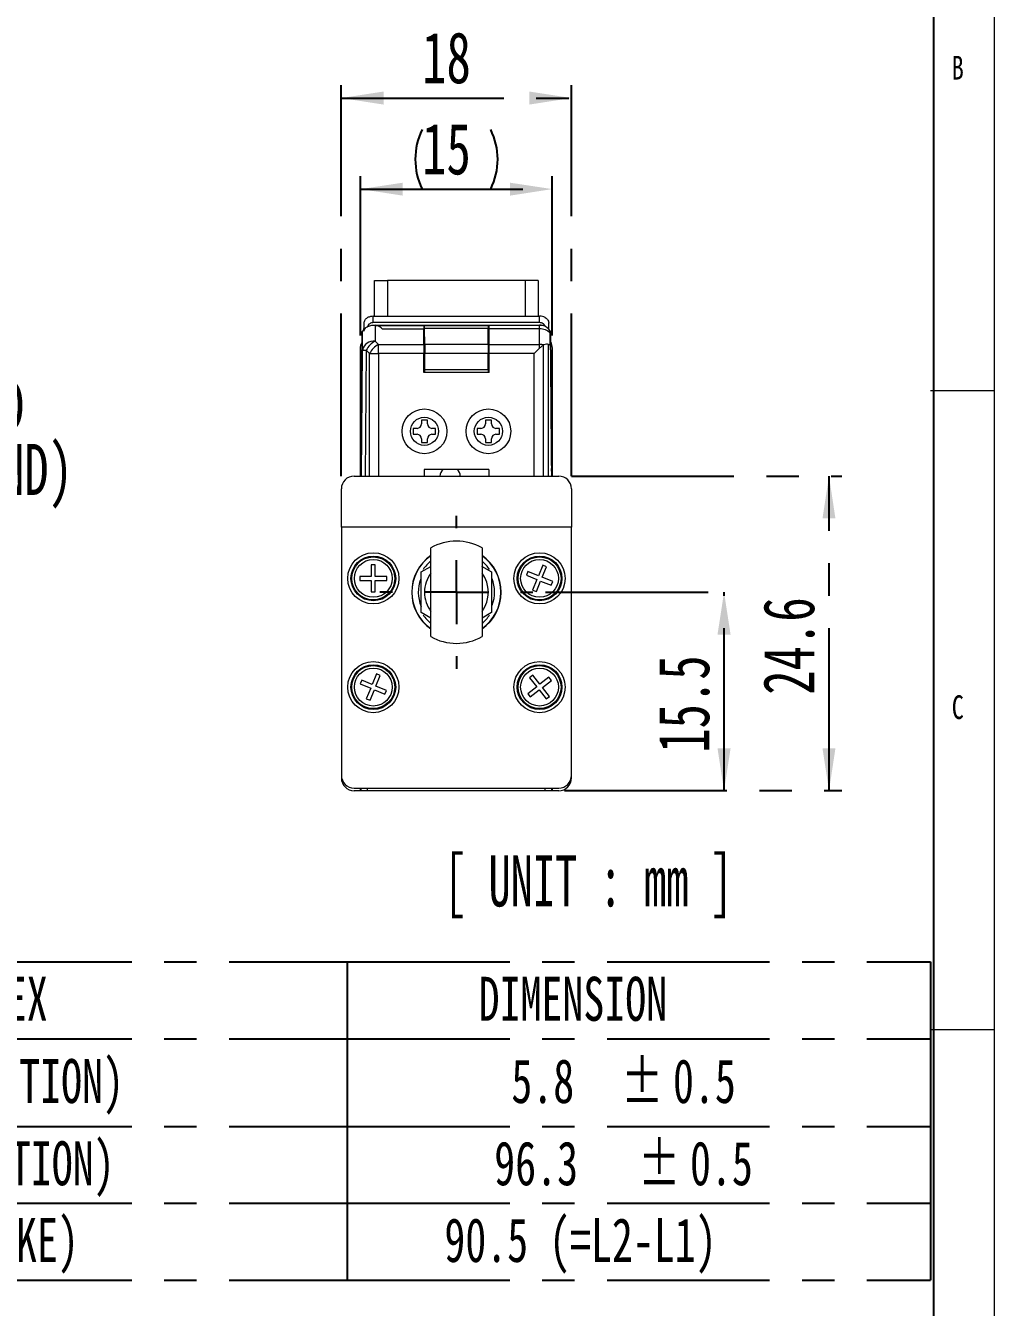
# Model space of a CAD drawing. Header units: millimetres. Extents: x 5 to 415, y 5 to 292.
# Drawn here: x 339.2 to 415, y 126.8 to 227 of the extents above; entities that cross this region are included whole.
import ezdxf

# ---------------------------------------------------------------- set-up
doc = ezdxf.new("R2010")
doc.units = ezdxf.units.MM
doc.linetypes.add('CENTERX2', pattern=[20.32, 12.7, -2.54, 2.54, -2.54])
doc.layers.add('CENTER_LINE', color=7, linetype='CENTERX2')
doc.layers.add('NOTES', color=7, linetype='Continuous')
doc.styles.add('SLDTEXTSTYLE0', font='TXT', dxfattribs={"width": 0.7})
doc.styles.add('SLDTEXTSTYLE1', font='TXT', dxfattribs={"width": 0.638462})
doc.styles.add('SLDTEXTSTYLE3', font='TXT', dxfattribs={"width": 0.75})
doc.dimstyles.new('SLDDIMSTYLE0', dxfattribs={"dimtxt": 4, "dimasz": 3.302, "dimexe": 0, "dimexo": 0.0625, "dimgap": 1, "dimtad": 1, "dimrnd": 1e-09, "dimzin": 12, "dimdsep": 46, "dimtxsty": 'SLDTEXTSTYLE0', "dimsah": 1, "dimcen": 0.09, "dimadec": 0, "dimazin": 3, "dimtfac": 1, "dimtofl": 0, "dimtmove": 0, "dimatfit": 3, "dimfxl": 1, "dimfrac": 2, "dimtolj": 1, "dimtzin": 12, "dimarcsym": 0})
doc.dimstyles.new('SLDDIMSTYLE4', dxfattribs={"dimtxt": 4, "dimasz": 3.302, "dimexe": 0, "dimexo": 0.0625, "dimgap": 1, "dimtad": 1, "dimdec": 1, "dimrnd": 1e-09, "dimzin": 12, "dimdsep": 46, "dimtxsty": 'SLDTEXTSTYLE0', "dimsah": 1, "dimcen": 0.09, "dimadec": 0, "dimazin": 3, "dimtfac": 1, "dimtdec": 1, "dimtofl": 0, "dimtmove": 0, "dimatfit": 3, "dimfxl": 1, "dimfrac": 2, "dimtolj": 1, "dimtzin": 12, "dimarcsym": 0})

# ---------------------------------------------------------------- blocks, each defined once
blk = doc.blocks.new('SW_TABLEANNOTATION_0')
at = {"layer": 'CENTER_LINE', "color": 0}
for p, q in [((0, 0), (49.88, 0)), ((49.88, 0), (49.88, -6)), ((49.88, 0), (95.48, 0)), ((95.48, 0), (95.48, -6)), ((0, -6), (49.88, -6)), ((49.88, -6), (49.88, -12.87)), ((49.88, -6), (95.48, -6)), ((95.48, -6), (95.48, -12.87)), ((0, -12.87), (49.88, -12.87)), ((49.88, -12.87), (49.88, -18.87)), ((49.88, -12.87), (95.48, -12.87)), ((95.48, -12.87), (95.48, -18.87)), ((0, -18.87), (49.88, -18.87)), ((49.88, -18.87), (49.88, -24.87)), ((49.88, -18.87), (95.48, -18.87)), ((95.48, -18.87), (95.48, -24.87)), ((0, -24.87), (49.88, -24.87)), ((49.88, -24.87), (95.48, -24.87))]:
    blk.add_line(p, q, dxfattribs=at)
at = {"layer": 'CENTER_LINE', "color": 0, "attachment_point": 1, "style": 'SLDTEXTSTYLE0'}
for s, insert, char_height in [('INDEX', (18.26, -1.16), 3.44), ('DIMENSION', (60.15, -1.16), 3.44), ('L1 (MIN POSITION)', (4.57, -7.59), 3.4396), ('5.8', (62.71, -7.59), 3.44), ('%%p', (71.3, -7.59), 3.44), ('0.5', (75.35, -7.59), 3.44), ('L2 (MAX POSITION)', (3.84, -14.02), 3.4396), ('%%p', (72.64, -14.02), 3.44), ('96.3', (61.37, -14.02), 3.44), ('0.5', (76.68, -14.02), 3.44), ('L3 (STROKE)', (10.87, -20.02), 3.4396), ('90.5 (=L2-L1)', (57.47, -20.02), 3.4396)]:
    blk.add_mtext(s, dxfattribs=dict(at, insert=insert, char_height=char_height))
blk = doc.blocks.new('_D_19')
at = {"layer": 'CENTER_LINE'}
for p, q in [((365.43, 202.81), (365.43, 215.25)), ((380.43, 202.81), (380.43, 215.25)), ((365.43, 214.25), (380.43, 214.25))]:
    blk.add_line(p, q, dxfattribs=at)
for centre, start, end in [((374.92, 216.58), 153.4349, 206.5651), ((370.95, 216.58), 333.4349, 26.5651)]:
    blk.add_arc(centre, 5.21, start, end, dxfattribs=at)
for points in [[(365.43, 214.25), (368.73, 213.74), (368.73, 214.75)], [(380.43, 214.25), (377.13, 214.75), (377.13, 213.74)]]:
    blk.add_solid(points, dxfattribs=at)
at = {"layer": 'CENTER_LINE', "insert": (370.25, 219.4), "char_height": 4, "attachment_point": 1, "style": 'SLDTEXTSTYLE0'}
blk.add_mtext('15', dxfattribs=at)
blk = doc.blocks.new('_D_20')
at = {"layer": 'CENTER_LINE'}
for p, q in [((363.93, 191.81), (363.93, 222.37)), ((381.93, 191.81), (381.93, 222.37)), ((363.93, 221.37), (381.93, 221.37))]:
    blk.add_line(p, q, dxfattribs=at)
for points in [[(363.93, 221.37), (367.23, 220.86), (367.23, 221.88)], [(381.93, 221.37), (378.63, 221.88), (378.63, 220.86)]]:
    blk.add_solid(points, dxfattribs=at)
at = {"layer": 'CENTER_LINE', "insert": (370.25, 226.53), "char_height": 4, "attachment_point": 1, "style": 'SLDTEXTSTYLE0'}
blk.add_mtext('18', dxfattribs=at)
blk = doc.blocks.new('_D_21')
at = {"layer": 'CENTER_LINE'}
for p, q in [((379.91, 182.73), (394.86, 182.73)), ((393.86, 167.21), (393.86, 182.73)), ((381.38, 167.21), (394.86, 167.21))]:
    blk.add_line(p, q, dxfattribs=at)
for points in [[(393.86, 182.73), (393.35, 179.42), (394.37, 179.42)], [(393.86, 167.21), (394.37, 170.51), (393.35, 170.51)]]:
    blk.add_solid(points, dxfattribs=at)
at = {"layer": 'CENTER_LINE', "insert": (388.7, 170.17), "char_height": 4, "attachment_point": 1, "rotation": 90, "style": 'SLDTEXTSTYLE0'}
blk.add_mtext('15.5', dxfattribs=at)
blk = doc.blocks.new('_D_22')
at = {"layer": 'CENTER_LINE'}
for p, q in [((381.93, 191.81), (403.07, 191.81)), ((402.07, 167.21), (402.07, 191.81)), ((381.38, 167.21), (403.07, 167.21))]:
    blk.add_line(p, q, dxfattribs=at)
for points in [[(402.07, 191.81), (401.56, 188.5), (402.57, 188.5)], [(402.07, 167.21), (402.57, 170.51), (401.56, 170.51)]]:
    blk.add_solid(points, dxfattribs=at)
at = {"layer": 'CENTER_LINE', "insert": (396.91, 174.71), "char_height": 4, "attachment_point": 1, "rotation": 90, "style": 'SLDTEXTSTYLE0'}
blk.add_mtext('24.6', dxfattribs=at)
blk = doc.blocks.new('SW_CENTERMARKSYMBOL_5')
at = {"layer": 'CENTER_LINE', "color": 0}
for p, q in [((0, 5), (0, 5.98)), ((0, 0), (0, 2.5)), ((-5, 0), (-5.98, 0)), ((0, 0), (-2.5, 0)), ((0, 0), (0, -2.5)), ((0, 0), (2.5, 0)), ((5, 0), (5.98, 0)), ((0, -5), (0, -5.98))]:
    blk.add_line(p, q, dxfattribs=at)
blk = doc.blocks.new('SW_NOTE_0_12')
at = {"layer": 'CENTER_LINE', "color": 0, "char_height": 4, "attachment_point": 1, "style": 'SLDTEXTSTYLE0'}
for s, insert in [('ROD LINKAGE ROUND', (0.61, 2.43)), ('(ROD END TIP ROUND)', (0.61, -2.57))]:
    blk.add_mtext(s, dxfattribs=dict(at, insert=insert))

msp = doc.modelspace()

# ---------------------------------------------------------------- linework, layer by layer
at = {"color": 7, "linetype": 'Continuous', "lineweight": 18}
for p, q in [((415, 5), (415, 292)), ((366.532, 204.309), (366.532, 207.109)), ((378.332, 207.109), (367.532, 207.109)), ((379.332, 207.109), (379.332, 204.309)), ((366.432, 203.809), (366.432, 204.309)), ((366.432, 204.309), (379.432, 204.309)), ((379.432, 203.809), (366.432, 203.809)), ((366.432, 203.609), (379.432, 203.609)), ((366.432, 203.609), (370.382, 203.609)), ((366.586, 203.597), (366.586, 202.362)), ((366.653, 203.584), (370.382, 203.584)), ((370.382, 203.584), (370.382, 203.609)), ((370.382, 203.584), (370.382, 203.291)), ((370.454, 203.609), (370.432, 203.565)), ((370.432, 203.009), (370.432, 203.565)), ((370.432, 203.565), (370.436, 203.557)), ((375.428, 203.557), (370.436, 203.557)), ((370.454, 203.609), (375.41, 203.609)), ((375.41, 203.609), (375.432, 203.565)), ((375.432, 203.565), (375.428, 203.557)), ((375.432, 203.565), (375.432, 203.009)), ((375.482, 203.609), (379.432, 203.609)), ((375.482, 203.582), (375.482, 203.609)), ((379.432, 203.582), (375.482, 203.582)), ((375.482, 203.316), (375.482, 203.582)), ((379.432, 203.809), (379.432, 204.309)), ((379.432, 203.316), (379.432, 203.582)), ((365.467, 191.806), (365.566, 203.108)), ((365.586, 201.664), (365.586, 203.141)), ((370.382, 203.291), (367.163, 203.291)), ((370.382, 202.101), (370.382, 203.291)), ((370.432, 203.052), (370.382, 203.052)), ((370.432, 203.009), (370.382, 203.009)), ((370.432, 201.201), (370.432, 203.009)), ((370.452, 202.101), (370.441, 203.352)), ((375.424, 203.352), (370.441, 203.352)), ((375.413, 202.101), (375.424, 203.352)), ((375.432, 203.052), (375.482, 203.052)), ((375.432, 201.201), (375.432, 203.009)), ((375.432, 203.009), (375.482, 203.009)), ((379.432, 203.316), (375.482, 203.316)), ((375.482, 202.101), (375.482, 203.316)), ((379.432, 202.101), (379.432, 203.316)), ((380.162, 203.292), (380.162, 203.309)), ((380.272, 202.033), (380.272, 202.992)), ((380.299, 203.108), (380.398, 191.806)), ((365.432, 191.806), (365.432, 201.809)), ((366.14, 201.394), (365.879, 201.655)), ((366.586, 202.362), (366.847, 202.101)), ((366.847, 201.394), (366.847, 202.101)), ((366.847, 202.101), (370.382, 202.101)), ((370.382, 202.101), (370.382, 201.394)), ((375.413, 202.101), (370.452, 202.101)), ((375.482, 202.101), (379.432, 202.101)), ((375.482, 201.394), (375.482, 202.101)), ((379.018, 201.394), (379.432, 201.809)), ((379.432, 201.809), (379.432, 202.101)), ((380.432, 191.806), (380.432, 201.809)), ((366.14, 201.394), (366.847, 201.394)), ((370.382, 201.394), (366.847, 201.394)), ((370.382, 199.909), (370.382, 201.394)), ((370.432, 201.201), (370.382, 201.201)), ((370.441, 200.609), (370.382, 200.609)), ((370.438, 200.609), (370.432, 201.201)), ((370.441, 200.109), (370.441, 200.609)), ((370.454, 200.109), (370.454, 201.394)), ((375.411, 201.394), (370.454, 201.394)), ((375.411, 200.109), (375.411, 201.394)), ((375.424, 200.109), (375.424, 200.609)), ((375.424, 200.609), (375.482, 200.609)), ((375.427, 200.609), (375.432, 201.201)), ((375.432, 201.201), (375.482, 201.201)), ((379.018, 201.394), (375.482, 201.394)), ((375.482, 199.909), (375.482, 201.394)), ((370.441, 200.109), (370.382, 200.109)), ((375.482, 199.909), (370.382, 199.909)), ((370.436, 200.109), (370.436, 199.909)), ((370.444, 200.109), (370.444, 199.909)), ((370.454, 200.109), (370.444, 200.109)), ((375.411, 200.109), (370.454, 200.109)), ((375.411, 200.109), (375.42, 200.109)), ((375.42, 200.109), (375.42, 199.909)), ((375.424, 200.109), (375.482, 200.109)), ((375.429, 200.109), (375.429, 199.909)), ((410, 198.5), (415, 198.5)), ((369.557, 195.542), (369.557, 195.075)), ((369.849, 195.542), (369.557, 195.542)), ((370.199, 196.184), (370.199, 195.892)), ((370.666, 196.184), (370.199, 196.184)), ((370.666, 195.892), (370.666, 196.184)), ((371.307, 195.542), (371.016, 195.542)), ((371.307, 195.075), (371.307, 195.542)), ((374.849, 195.542), (374.557, 195.542)), ((374.557, 195.542), (374.557, 195.075)), ((375.199, 196.184), (375.199, 195.892)), ((375.666, 196.184), (375.199, 196.184)), ((375.666, 195.892), (375.666, 196.184)), ((376.307, 195.542), (376.016, 195.542)), ((376.307, 195.075), (376.307, 195.542)), ((369.557, 195.075), (369.849, 195.075)), ((370.199, 194.725), (370.199, 194.434)), ((370.666, 194.434), (370.666, 194.725)), ((371.016, 195.075), (371.307, 195.075)), ((374.557, 195.075), (374.849, 195.075)), ((375.199, 194.725), (375.199, 194.434)), ((375.666, 194.434), (375.666, 194.725)), ((376.016, 195.075), (376.307, 195.075)), ((370.199, 194.434), (370.666, 194.434)), ((375.199, 194.434), (375.666, 194.434)), ((364.932, 191.806), (380.932, 191.806)), ((375.457, 192.334), (370.407, 192.334)), ((370.407, 192.334), (370.407, 191.806)), ((375.457, 192.334), (375.457, 191.806)), ((363.932, 187.809), (363.932, 190.806)), ((381.932, 190.806), (381.932, 187.809)), ((363.932, 187.809), (363.932, 168.409)), ((381.932, 187.809), (363.932, 187.809)), ((381.932, 168.409), (381.932, 187.809)), ((370.932, 179.262), (370.932, 186.19)), ((374.932, 186.19), (374.932, 182.726)), ((366.59, 184.859), (366.275, 184.859)), ((366.275, 184.859), (366.275, 183.966)), ((366.59, 183.966), (366.59, 184.859)), ((370.182, 184.314), (370.932, 184.747)), ((374.901, 184.765), (375.682, 184.314)), ((379.68, 184.841), (379.345, 184.014)), ((379.637, 183.895), (379.972, 184.723)), ((379.972, 184.723), (379.68, 184.841)), ((366.275, 183.966), (365.382, 183.966)), ((365.382, 183.966), (365.382, 183.651)), ((365.382, 183.651), (366.275, 183.651)), ((366.275, 183.651), (366.275, 182.759)), ((367.482, 183.966), (366.59, 183.966)), ((366.59, 182.759), (366.59, 183.651)), ((366.59, 183.651), (367.482, 183.651)), ((367.482, 183.651), (367.482, 183.966)), ((378.518, 184.348), (378.4, 184.056)), ((378.4, 184.056), (379.227, 183.722)), ((379.345, 184.014), (378.518, 184.348)), ((379.227, 183.722), (378.893, 182.894)), ((379.185, 182.776), (379.519, 183.603)), ((379.519, 183.603), (380.347, 183.269)), ((380.465, 183.561), (379.637, 183.895)), ((380.347, 183.269), (380.465, 183.561)), ((366.275, 182.759), (366.59, 182.759)), ((374.932, 182.726), (374.932, 179.262)), ((378.893, 182.894), (379.185, 182.776)), ((369.616, 181.606), (369.638, 181.606)), ((376.227, 181.606), (376.248, 181.606)), ((370.943, 180.699), (370.182, 181.139)), ((375.682, 181.139), (374.932, 180.706)), ((365.522, 175.855), (365.402, 175.564)), ((365.402, 175.564), (366.227, 175.223)), ((366.347, 175.514), (365.522, 175.855)), ((366.688, 176.339), (366.347, 175.514)), ((366.638, 175.394), (366.979, 176.219)), ((366.979, 176.219), (366.688, 176.339)), ((378.907, 176.231), (378.659, 176.036)), ((378.659, 176.036), (379.211, 175.335)), ((379.459, 175.53), (378.907, 176.231)), ((380.16, 176.082), (379.459, 175.53)), ((379.654, 175.282), (380.355, 175.834)), ((380.355, 175.834), (380.16, 176.082)), ((366.227, 175.223), (365.886, 174.398)), ((365.886, 174.398), (366.177, 174.278)), ((366.177, 174.278), (366.518, 175.103)), ((366.518, 175.103), (367.343, 174.762)), ((367.463, 175.053), (366.638, 175.394)), ((367.343, 174.762), (367.463, 175.053)), ((379.211, 175.335), (378.51, 174.783)), ((378.51, 174.783), (378.705, 174.535)), ((378.705, 174.535), (379.406, 175.087)), ((379.406, 175.087), (379.958, 174.386)), ((380.206, 174.581), (379.654, 175.282)), ((379.958, 174.386), (380.206, 174.581)), ((363.932, 168.409), (363.932, 168.206)), ((381.932, 168.206), (381.932, 168.409)), ((364.932, 167.409), (380.932, 167.409)), ((365.432, 167.206), (365.432, 167.409)), ((365.482, 167.206), (365.482, 167.409)), ((380.382, 167.206), (380.382, 167.409)), ((380.432, 167.206), (380.432, 167.409)), ((365.432, 167.206), (364.932, 167.206)), ((365.482, 167.206), (365.432, 167.206)), ((365.982, 167.206), (365.482, 167.206)), ((379.882, 167.206), (365.982, 167.206)), ((380.382, 167.206), (379.882, 167.206)), ((380.432, 167.206), (380.382, 167.206)), ((380.932, 167.206), (380.432, 167.206)), ((415, 148.5), (410, 148.5))]:
    msp.add_line(p, q, dxfattribs=at)
at = {"color": 8, "linetype": 'Continuous', "lineweight": 18}
for p, q in [((367.532, 207.109), (367.532, 204.309)), ((378.332, 204.309), (378.332, 207.109)), ((380.147, 203.309), (380.162, 203.309)), ((365.499, 191.806), (365.586, 201.664)), ((365.879, 201.655), (365.792, 191.806)), ((379.725, 202.038), (379.725, 191.806)), ((380.14, 191.806), (380.14, 202.101)), ((366.14, 191.806), (366.14, 201.394)), ((366.847, 201.394), (366.847, 191.806)), ((379.018, 191.806), (379.018, 201.394)), ((365.982, 167.206), (365.982, 167.409)), ((379.882, 167.206), (379.882, 167.409))]:
    msp.add_line(p, q, dxfattribs=at)
at = {"color": 7, "linetype": 'Continuous', "lineweight": 18}
for centre, radius in [((370.432, 195.309), 1.75), ((375.432, 195.309), 1.75), ((370.432, 195.309), 1.1), ((375.432, 195.309), 1.1), ((366.432, 183.809), 2), ((366.432, 183.809), 1.75), ((366.432, 183.809), 1.678), ((379.432, 183.809), 2), ((379.432, 183.809), 1.75), ((379.432, 183.809), 1.678), ((366.432, 183.809), 1.479), ((379.432, 183.809), 1.479), ((366.432, 175.309), 2), ((366.432, 175.309), 1.75), ((366.432, 175.309), 1.678), ((366.432, 175.309), 1.479), ((379.432, 175.309), 2), ((379.432, 175.309), 1.75), ((379.432, 175.309), 1.678), ((379.432, 175.309), 1.479)]:
    msp.add_circle(centre, radius, dxfattribs=at)
for centre, radius, start, end in [((366.432, 202.609), 1, 43.04269, 81.16753), ((379.432, 203.309), 1, 63.69863, 90), ((379.432, 202.609), 1, 82.48354, 90), ((379.432, 202.609), 1, 77.34027, 90), ((379.432, 202.609), 1, 32.66721, 77.34027), ((366.432, 202.609), 1, 147.81989, 150.05281), ((379.474, 202.171), 1.146, 45.82364, 92.07245), ((379.432, 202.609), 1, 29.94719, 32.66721), ((366.463, 201.473), 0.897, 82.12722, 167.73628), ((365.885, 206.788), 5.133, 266.658, 269.92808), ((367.338, 200.902), 1.642, 117.27378, 152.72622), ((367.599, 200.642), 1.642, 117.27378, 152.72622), ((379.434, 200.723), 1.378, 76.08614, 90.07918), ((379.959, 201.676), 0.43, 116.60592, 122.80643), ((379.432, 201.809), 1, 0, 29.12304), ((369.849, 195.892), 0.35, 270, 0), ((371.016, 195.892), 0.35, 180, 270), ((374.849, 195.892), 0.35, 270, 0), ((376.016, 195.892), 0.35, 180, 270), ((369.849, 194.725), 0.35, 0, 90), ((371.016, 194.725), 0.35, 90, 180), ((374.849, 194.725), 0.35, 0, 90), ((376.016, 194.725), 0.35, 90, 180), ((364.932, 190.806), 1, 90, 180), ((372.437, 191.753), 0.8, 133.44276, 176.15994), ((372.437, 191.753), 0.8, 3.84006, 46.55724), ((380.932, 190.806), 1, 0, 90), ((372.932, 182.726), 4, 60, 120), ((372.932, 182.726), 3.5, 124.8499, 235.1501), ((372.932, 182.726), 3.48, 125.07951, 234.92049), ((372.932, 182.726), 3.5, 304.8499, 55.1501), ((372.932, 182.726), 3.48, 305.07951, 54.92049), ((372.926, 182.726), 3.15, 129.27262, 145.62874), ((372.926, 182.726), 3.15, 34.37126, 50.44414), ((372.932, 182.726), 2.98, 159.65164, 201.74202), ((372.932, 182.726), 2.5, 143.1301, 180), ((372.932, 182.726), 2.5, 323.1301, 36.8699), ((372.932, 182.726), 2.98, 340.31218, 20.78663), ((372.932, 182.726), 2.5, 180, 216.8699), ((372.926, 182.726), 3.15, 214.37126, 230.72738), ((372.926, 182.726), 3.15, 309.55586, 325.62874), ((372.932, 182.726), 4, 240, 270), ((372.932, 182.726), 4, 270, 300), ((364.932, 168.409), 1, 180, 270), ((380.932, 168.409), 1, 270, 0), ((364.932, 168.206), 1, 180, 270), ((380.932, 168.206), 1, 270, 0)]:
    msp.add_arc(centre, radius, start, end, dxfattribs=at)
for centre, major_axis, ratio, start_param, end_param in [((379.432, 200.394), (0.707, 1.707), 0.4142136, 0, 0.4455613), ((379.432, 201.809), (1, 0), 0.4142136, 0.5738261, 0.7853982), ((379.432, 298.811), (-1, 114.593), 0.0000761, 2.5764929, 2.77517), ((380.389, 190.309), (-0.018, 2.1), 0.0087265, 5.521826, 7.046704)]:
    msp.add_ellipse(centre, major_axis=major_axis, ratio=ratio, start_param=start_param, end_param=end_param, dxfattribs=at)
for points in [[(366.532, 207.109), (366.547, 207.109), (366.578, 207.109), (366.809, 207.109), (367.139, 207.109), (367.401, 207.109), (367.532, 207.109)], [(379.332, 207.109), (379.317, 207.109), (379.287, 207.109), (379.056, 207.109), (378.726, 207.109), (378.463, 207.109), (378.332, 207.109)]]:
    msp.add_open_spline(points, degree=3, dxfattribs=at)
for points, knots in [([(365.586, 203.141), (365.59, 203.148), (365.597, 203.16), (365.68, 203.275), (365.839, 203.426), (366.081, 203.56), (366.346, 203.62), (366.521, 203.603), (366.586, 203.597)], [0, 0, 0, 0, 0.1540722, 0.3092067, 0.4883347, 0.6715016, 0.8782308, 1, 1, 1, 1]), ([(365.703, 203.309), (365.704, 203.385), (365.707, 203.545), (365.71, 203.69), (365.711, 203.765)], [0, 0, 0, 0, 0.4793147, 1, 1, 1, 1]), ([(365.711, 203.765), (365.715, 203.811), (365.724, 203.901), (365.784, 204.028), (365.872, 204.135), (365.951, 204.182), (365.989, 204.205)], [0, 0, 0, 0, 0.268398, 0.5221781, 0.7647473, 1, 1, 1, 1]), ([(365.711, 203.141), (365.713, 203.158), (365.72, 203.218), (365.769, 203.315), (365.851, 203.421), (365.927, 203.469), (365.965, 203.492)], [0, 0, 0, 0, 0.1118068, 0.4078712, 0.7039356, 1, 1, 1, 1]), ([(366.432, 203.809), (366.383, 203.804), (366.283, 203.796), (366.148, 203.728), (366.034, 203.627), (365.989, 203.538), (365.967, 203.493)], [0, 0, 0, 0, 0.2498829, 0.4998439, 0.7498829, 1, 1, 1, 1]), ([(366.432, 204.309), (366.356, 204.304), (366.202, 204.295), (366.06, 204.235), (365.989, 204.205)], [0, 0, 0, 0, 0.5000079, 1, 1, 1, 1]), ([(370.441, 203.352), (370.44, 203.416), (370.439, 203.532), (370.437, 203.549), (370.436, 203.557)], [0, 0, 0, 0, 0.557681, 1, 1, 1, 1]), ([(375.428, 203.557), (375.428, 203.544), (375.426, 203.522), (375.425, 203.404), (375.424, 203.352)], [0, 0, 0, 0, 0.5576818, 1, 1, 1, 1]), ([(379.898, 203.493), (379.875, 203.538), (379.831, 203.627), (379.717, 203.728), (379.582, 203.796), (379.482, 203.804), (379.432, 203.809)], [0, 0, 0, 0, 0.2501171, 0.5001561, 0.7501171, 1, 1, 1, 1]), ([(379.652, 203.584), (379.65, 203.584), (379.647, 203.584), (379.612, 203.583), (379.558, 203.583), (379.495, 203.582), (379.451, 203.582), (379.432, 203.582)], [0, 0, 0, 0, 0.2095293, 0.4190586, 0.6285879, 0.8381172, 1, 1, 1, 1]), ([(379.876, 204.205), (379.92, 204.178), (380.008, 204.124), (380.1, 203.998), (380.146, 203.874), (380.152, 203.796), (380.154, 203.765)], [0, 0, 0, 0, 0.2705008, 0.5406399, 0.8204463, 1, 1, 1, 1]), ([(380.162, 203.309), (380.161, 203.381), (380.158, 203.541), (380.155, 203.686), (380.154, 203.765)], [0, 0, 0, 0, 0.45205475, 1, 1, 1, 1]), ([(380.274, 203.148), (380.274, 203.147), (380.273, 203.144), (380.273, 203.106), (380.272, 203.049), (380.272, 203), (380.272, 202.992)], [0, 0, 0, 0, 0.2387509, 0.5024487, 0.9237691, 1, 1, 1, 1]), ([(365.432, 201.809), (365.438, 201.897), (365.449, 202.065), (365.523, 202.217), (365.559, 202.289)], [0, 0, 0, 0, 0.5227521, 1, 1, 1, 1]), ([(370.452, 202.101), (370.452, 201.985), (370.454, 201.777), (370.454, 201.512), (370.454, 201.394)], [0, 0, 0, 0, 0.557568, 1, 1, 1, 1]), ([(375.413, 202.101), (375.412, 201.985), (375.411, 201.777), (375.411, 201.512), (375.411, 201.394)], [0, 0, 0, 0, 0.55756799, 1, 1, 1, 1]), ([(379.725, 202.038), (379.651, 201.988), (379.553, 201.923), (379.455, 201.83), (379.432, 201.809)], [0, 0, 0, 0, 0.7656173, 1, 1, 1, 1]), ([(370.182, 181.139), (370.182, 181.272), (370.182, 181.862), (370.182, 182.927), (370.182, 183.849), (370.182, 184.314)], [0, 0, 0, 0, 0.1269715, 0.560077, 1, 1, 1, 1]), ([(375.682, 184.314), (375.682, 183.856), (375.682, 182.934), (375.682, 181.869), (375.682, 181.272), (375.682, 181.139)], [0, 0, 0, 0, 0.43331421, 0.87302826, 1, 1, 1, 1])]:
    msp.add_open_spline(points, degree=3, knots=knots, dxfattribs=at)
at = {"layer": 'NOTES', "color": 7}
msp.add_line((410.25, 287), (410.25, 10), dxfattribs=at)

# ---------------------------------------------------------------- block references
at = {"layer": 'CENTER_LINE'}
for name, p in [('SW_NOTE_0_12', (306.144, 196.898)), ('SW_CENTERMARKSYMBOL_5', (372.932, 182.726)), ('SW_TABLEANNOTATION_0', (314.518, 153.813))]:
    msp.add_blockref(name, p, dxfattribs=at)

# ---------------------------------------------------------------- texts
at = {"color": 7, "linetype": 'Continuous', "lineweight": 0, "char_height": 1.852, "attachment_point": 1, "style": 'SLDTEXTSTYLE3'}
for s, insert in [('B', (411.667, 224.668)), ('C', (411.667, 174.668))]:
    msp.add_mtext(s, dxfattribs=dict(at, insert=insert))
at = {"layer": 'CENTER_LINE', "insert": (371.964, 162.16), "char_height": 4, "attachment_point": 1, "style": 'SLDTEXTSTYLE1'}
msp.add_mtext('[ UNIT : mm ]', dxfattribs=at)

# ---------------------------------------------------------------- dimensions: what is measured, and where the dimension line sits
at = {"layer": 'CENTER_LINE'}
dim = msp.add_linear_dim(base=(381.932, 221.371), p1=(363.932, 190.806), p2=(381.932, 190.806), dimstyle='SLDDIMSTYLE0', dxfattribs=at)
dim.commit()
dim.dimension.update_dxf_attribs({"geometry": '_D_20', "text_midpoint": (372.932, 221.371), "dimtype": 160})
dim = msp.add_linear_dim(base=(380.432, 214.246), p1=(365.432, 201.809), p2=(380.432, 201.809), text='(<>)', dimstyle='SLDDIMSTYLE0', dxfattribs=at)
dim.commit()
dim.dimension.update_dxf_attribs({"geometry": '_D_19', "text_midpoint": (372.932, 214.246), "dimtype": 160})
for base, p2, dimstyle, picture, middle in [((402.066, 191.806), (380.932, 191.806), 'SLDDIMSTYLE0', '_D_22', (402.066, 179.506)), ((393.858, 182.726), (378.912, 182.726), 'SLDDIMSTYLE4', '_D_21', (393.858, 174.966))]:
    dim = msp.add_linear_dim(base=base, p1=(380.382, 167.206), p2=p2, angle=90, dimstyle=dimstyle, dxfattribs=at)
    dim.commit()
    dim.dimension.update_dxf_attribs({"geometry": picture, "text_midpoint": middle, "dimtype": 160})

doc.saveas('drawing.dxf')
